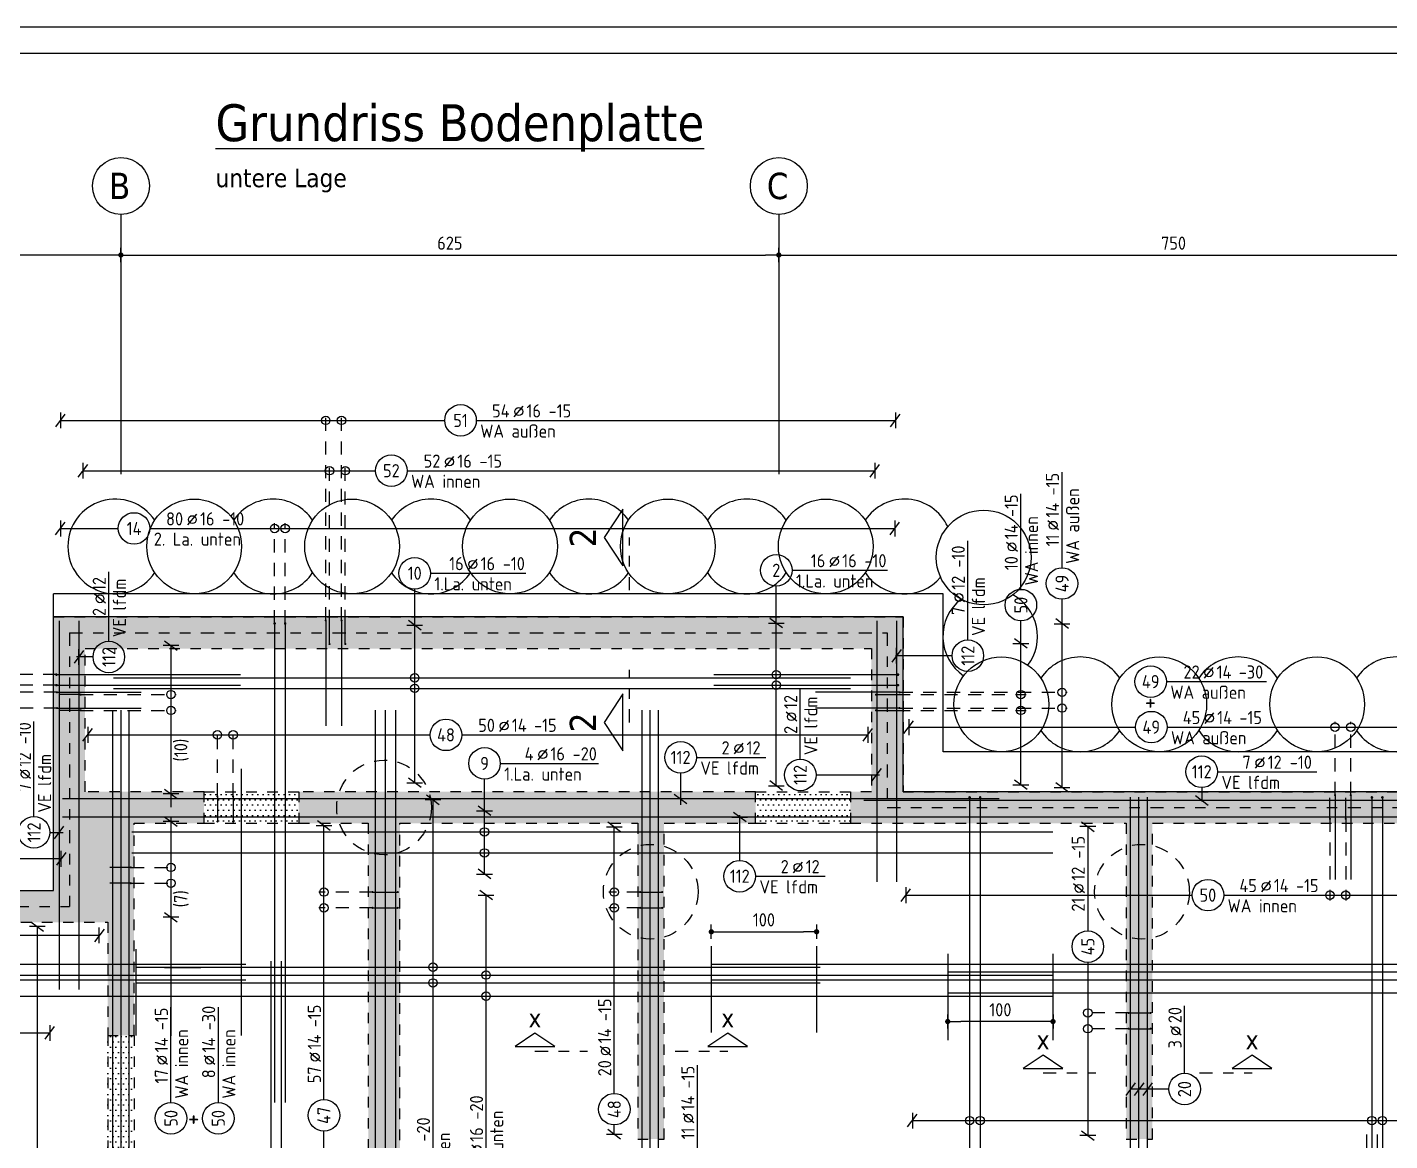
# Model space of a CAD drawing. Extents: x -45 to 98, y -32 to 51.
# Drawn here: x 7.13 to 20.07, y 33.97 to 44.55 of the extents above; entities that cross this region are included whole.
import ezdxf
from ezdxf.enums import TextEntityAlignment as Align

# ---------------------------------------------------------------- set-up
doc = ezdxf.new("R2010")
doc.units = 0
doc.header["$LTSCALE"] = 0.5
for name, pattern in [('AUSGEZOGEN', [1000.01, 1000, 0.01]), ('DASHDOTSMALL', [1.05, 0.5, -0.25, 0.05, -0.25]), ('DIVIDE2', [0.625, 0.25, -0.125, 0, -0.125, 0, -0.125]), ('DOT', [0.175, 0.05, -0.125]), ('STRICHPUNKT2', [0.55, 0.25, -0.125, 0.05, -0.125]), ('VERDECKT', [0.375, 0.25, -0.125])]:
    doc.linetypes.add(name, pattern=pattern)
for name, color, linetype in [('2.UG', 7, 'Continuous'), ('ACHSEN', 7, 'Continuous'), ('AFB', 7, 'Continuous'), ('BETON', 7, 'Continuous'), ('Brüstung 2.UG', 7, 'Continuous'), ('Gründungspfähle', 7, 'Continuous'), ('MASSE', 7, 'Continuous'), ('OBJEKT', 7, 'Continuous'), ('RAHMEN', 7, 'Continuous'), ('RND', 7, 'Continuous'), ('RND-1', 7, 'Continuous'), ('SCHNITTE', 7, 'Continuous'), ('SCHRAFF', 7, 'Continuous'), ('TEXT', 7, 'Continuous')]:
    doc.layers.add(name, color=color, linetype=linetype)
doc.layers.add('NOPLOT', color=7, linetype='Continuous', plot=False)
doc.layers.add('Verbau', color=7, linetype='Continuous', plot=False)
doc.styles.add('helv', font='tahoma.ttf')
doc.styles.add('txt', font='isocp.shx')
doc.dimstyles.new('DOT_I', dxfattribs={"dimscale": 0.5, "dimtxt": 0.25, "dimasz": 0.25, "dimexe": 0.1, "dimexo": 0.3, "dimgap": 0.1, "dimtad": 1, "dimdec": 3, "dimzin": 3, "dimtxsty": 'txt', "dimblk": 'DOT', "dimblk1": 'DOT', "dimblk2": 'DOT', "dimsah": 1, "dimcen": 0.1, "dimse1": 1, "dimse2": 1, "dimazin": 0, "dimtfac": 1, "dimtdec": 4, "dimtix": 1, "dimtmove": 2, "dimatfit": 3, "dimfxl": 0, "dimtvp": 1, "dimtolj": 1, "dimtzin": 0, "dimarcsym": 0})
pattern_1 = [(0, (-77.654074, 499.4113), (0.025, 0.05), [0, -0.05])]
pattern_2 = [(0, (-1.49329, 1.68888), (0.0396875, 0.079375), [0, -0.079375])]

# ---------------------------------------------------------------- blocks, each defined once
blk = doc.blocks.new('DOT')
at = {"layer": 'MASSE', "color": 7, "linetype": 'Continuous'}
for p, q in [((0, 0), (-1, 0)), ((0, 0.54), (0, -0.54))]:
    blk.add_line(p, q, dxfattribs=at)
at = {"layer": 'MASSE', "color": 7, "linetype": 'Continuous', "const_width": 0.2}
blk.add_lwpolyline([(-0.1, 0, 1), (0.1, 0, 1)], format="xyb", close=True, dxfattribs=at)
blk = doc.blocks.new('*D15')
at = {"layer": 'Defpoints', "color": 0, "linetype": 'AUSGEZOGEN', "transparency": 16777216}
for p in [(4.27, 42.386), (4.27, 42.386), (8.02, 42.386)]:
    blk.add_point(p, dxfattribs=at)
at = {"layer": 'MASSE', "color": 0, "linetype": 'AUSGEZOGEN', "lineweight": -2, "transparency": 16777216}
blk.add_line((7.895, 42.386), (4.395, 42.386), dxfattribs=at)
at = {"layer": 'MASSE', "color": 0, "linetype": 'AUSGEZOGEN', "lineweight": -2, "transparency": 16777216, "xscale": 0.125, "yscale": 0.125, "zscale": 0.125, "rotation": 180}
blk.add_blockref('DOT', (4.27, 42.386), dxfattribs=at)
at = {"layer": 'MASSE', "color": 0, "linetype": 'AUSGEZOGEN', "lineweight": -2, "transparency": 16777216, "xscale": 0.125, "yscale": 0.125, "zscale": 0.125}
blk.add_blockref('DOT', (8.02, 42.386), dxfattribs=at)
at = {"layer": 'MASSE', "color": 0, "linetype": 'AUSGEZOGEN', "transparency": 16777216, "insert": (6.145, 42.499), "char_height": 0.125, "attachment_point": 5, "style": 'txt'}
blk.add_mtext('\\A1;375', dxfattribs=at)
blk = doc.blocks.new('*D16')
at = {"layer": 'Defpoints', "color": 0, "linetype": 'AUSGEZOGEN', "transparency": 16777216}
for p in [(8.02, 42.386), (14.27, 42.386), (14.27, 42.386)]:
    blk.add_point(p, dxfattribs=at)
at = {"layer": 'MASSE', "color": 0, "linetype": 'AUSGEZOGEN', "lineweight": -2, "transparency": 16777216}
blk.add_line((8.145, 42.386), (14.145, 42.386), dxfattribs=at)
at = {"layer": 'MASSE', "color": 0, "linetype": 'AUSGEZOGEN', "lineweight": -2, "transparency": 16777216, "xscale": 0.125, "yscale": 0.125, "zscale": 0.125, "rotation": 180}
blk.add_blockref('DOT', (8.02, 42.386), dxfattribs=at)
at = {"layer": 'MASSE', "color": 0, "linetype": 'AUSGEZOGEN', "lineweight": -2, "transparency": 16777216, "xscale": 0.125, "yscale": 0.125, "zscale": 0.125}
blk.add_blockref('DOT', (14.27, 42.386), dxfattribs=at)
at = {"layer": 'MASSE', "color": 0, "linetype": 'AUSGEZOGEN', "transparency": 16777216, "insert": (11.145, 42.499), "char_height": 0.125, "attachment_point": 5, "style": 'txt'}
blk.add_mtext('\\A1;625', dxfattribs=at)
blk = doc.blocks.new('*D17')
at = {"layer": 'Defpoints', "color": 0, "linetype": 'AUSGEZOGEN', "transparency": 16777216}
for p in [(14.27, 42.386), (21.77, 42.386), (21.77, 42.386)]:
    blk.add_point(p, dxfattribs=at)
at = {"layer": 'MASSE', "color": 0, "linetype": 'AUSGEZOGEN', "lineweight": -2, "transparency": 16777216}
blk.add_line((14.395, 42.386), (21.645, 42.386), dxfattribs=at)
at = {"layer": 'MASSE', "color": 0, "linetype": 'AUSGEZOGEN', "lineweight": -2, "transparency": 16777216, "xscale": 0.125, "yscale": 0.125, "zscale": 0.125, "rotation": 180}
blk.add_blockref('DOT', (14.27, 42.386), dxfattribs=at)
at = {"layer": 'MASSE', "color": 0, "linetype": 'AUSGEZOGEN', "lineweight": -2, "transparency": 16777216, "xscale": 0.125, "yscale": 0.125, "zscale": 0.125}
blk.add_blockref('DOT', (21.77, 42.386), dxfattribs=at)
at = {"layer": 'MASSE', "color": 0, "linetype": 'AUSGEZOGEN', "transparency": 16777216, "insert": (18.02, 42.499), "char_height": 0.125, "attachment_point": 5, "style": 'txt'}
blk.add_mtext('\\A1;750', dxfattribs=at)
blk = doc.blocks.new('lei_gre')
at = {"layer": 'RND', "color": 7, "linetype": 'Continuous'}
for p, q in [((-0.09, -0.12), (0.09, 0.12)), ((0, 0.15), (0, -0.15))]:
    blk.add_line(p, q, dxfattribs=at)
blk = doc.blocks.new('RND_LEI')
at = {"layer": 'RND', "color": 7, "linetype": 'Continuous'}
blk.add_line((1.022, 0.066), (1.19, 0.27), dxfattribs=at)
for centre, radius in [((0, 0), 0.3), ((1.106, 0.168), 0.075)]:
    blk.add_circle(centre, radius, dxfattribs=at)
at = {"layer": 'RND', "color": 7, "linetype": 'Continuous', "style": 'txt'}
blk.add_attdef('ANZ', text='', height=0.25, dxfattribs=at).set_placement((0.931, 0.057), align=Align.RIGHT)
for tag, p in [('DUM', (1.253, 0.057)), ('ABSTD', (1.674, 0.057)), ('POSTXT', (0.374, -0.327))]:
    blk.add_attdef(tag, p, '', height=0.25, dxfattribs=at)
blk.add_attdef('POSL', text='', height=0.25, dxfattribs=at).set_placement((0, 0), align=Align.MIDDLE)
blk = doc.blocks.new('*D37')
at = {"layer": 'Defpoints', "color": 0, "linetype": 'AUSGEZOGEN', "transparency": 16777216}
for p in [(13.629, 35.957), (14.629, 35.957), (14.629, 35.957)]:
    blk.add_point(p, dxfattribs=at)
at = {"layer": 'MASSE', "color": 0, "linetype": 'AUSGEZOGEN', "lineweight": -2, "transparency": 16777216}
blk.add_line((13.754, 35.957), (14.504, 35.957), dxfattribs=at)
at = {"layer": 'MASSE', "color": 0, "linetype": 'AUSGEZOGEN', "lineweight": -2, "transparency": 16777216, "xscale": 0.125, "yscale": 0.125, "zscale": 0.125, "rotation": 180}
blk.add_blockref('DOT', (13.629, 35.957), dxfattribs=at)
at = {"layer": 'MASSE', "color": 0, "linetype": 'AUSGEZOGEN', "lineweight": -2, "transparency": 16777216, "xscale": 0.125, "yscale": 0.125, "zscale": 0.125}
blk.add_blockref('DOT', (14.629, 35.957), dxfattribs=at)
at = {"layer": 'MASSE', "color": 0, "linetype": 'AUSGEZOGEN', "transparency": 16777216, "insert": (14.129, 36.07), "char_height": 0.125, "attachment_point": 5, "style": 'txt'}
blk.add_mtext('\\A1;100', dxfattribs=at)
blk = doc.blocks.new('*D38')
at = {"layer": 'Defpoints', "color": 0, "linetype": 'AUSGEZOGEN', "transparency": 16777216}
for p in [(15.875, 35.104), (15.875, 35.104), (16.875, 35.104)]:
    blk.add_point(p, dxfattribs=at)
at = {"layer": 'MASSE', "color": 0, "linetype": 'AUSGEZOGEN', "lineweight": -2, "transparency": 16777216}
blk.add_line((16.75, 35.104), (16, 35.104), dxfattribs=at)
at = {"layer": 'MASSE', "color": 0, "linetype": 'AUSGEZOGEN', "lineweight": -2, "transparency": 16777216, "xscale": 0.125, "yscale": 0.125, "zscale": 0.125, "rotation": 180}
blk.add_blockref('DOT', (15.875, 35.104), dxfattribs=at)
at = {"layer": 'MASSE', "color": 0, "linetype": 'AUSGEZOGEN', "lineweight": -2, "transparency": 16777216, "xscale": 0.125, "yscale": 0.125, "zscale": 0.125}
blk.add_blockref('DOT', (16.875, 35.104), dxfattribs=at)
at = {"layer": 'MASSE', "color": 0, "linetype": 'AUSGEZOGEN', "transparency": 16777216, "insert": (16.375, 35.216), "char_height": 0.125, "attachment_point": 5, "style": 'txt'}
blk.add_mtext('\\A1;100', dxfattribs=at)
blk = doc.blocks.new('SCHN-1')
at = {"layer": 'SCHNITTE', "color": 5, "linetype": 'Continuous'}
blk.add_lwpolyline([(0.54, 0.125), (0, 0.485), (-0.54, 0.125)], close=True, dxfattribs=at)
at = {"layer": 'SCHNITTE', "color": 6, "linetype": 'Continuous', "style": 'helv'}
blk.add_attdef('SCHN-1', text='', height=0.5, dxfattribs=at).set_placement((0, 0.635), align=Align.CENTER)
blk = doc.blocks.new('A0-38-5')
at = {"layer": 'RAHMEN'}
blk.add_line((156.9, 89.1), (0, 89.1), dxfattribs=at)
at = {"layer": 'RAHMEN', "color": 5}
blk.add_line((156.4, 88.6), (2, 88.6), dxfattribs=at)
blk = doc.blocks.new('SCHN-2')
at = {"layer": 'SCHNITTE', "color": 6, "linetype": 'Continuous'}
blk.add_lwpolyline([(0.378, 0.088), (0, 0.34), (-0.378, 0.088)], close=True, dxfattribs=at)
at = {"layer": 'SCHNITTE', "color": 1, "linetype": 'DASHDOTSMALL', "style": 'helv'}
blk.add_attdef('SCHN-2', text='', height=0.35, dxfattribs=at).set_placement((0, 0.45), align=Align.CENTER)

msp = doc.modelspace()

# ---------------------------------------------------------------- hatches: boundary and pattern name
at = {"layer": 'Brüstung 2.UG', "linetype": 'DOT'}
h = msp.add_hatch(dxfattribs=at)
h.set_pattern_fill('DOTS', color=102, scale=0.8, double=1)
h.set_pattern_definition(pattern_1)
h.paths.add_polyline_path([(9.7102, 36.9874), (9.7102, 37.2874), (8.8102, 37.2874), (8.8102, 36.9874)])
h = msp.add_hatch(dxfattribs=at)
h.set_pattern_fill('DOTS', color=102, scale=0.8, double=1)
h.set_pattern_definition(pattern_1)
h.paths.add_polyline_path([(14.2702, 37.2874), (14.0502, 37.2874), (14.0502, 36.9874), (14.2702, 36.9874)])
h.paths.add_polyline_path([(14.9502, 36.9874), (14.9502, 37.2874), (14.2702, 37.2874), (14.2702, 36.9874)])
h = msp.add_hatch(dxfattribs=at)
h.set_pattern_fill('DOTS', color=102, scale=0.8, double=1)
h.set_pattern_definition(pattern_1)
h.paths.add_polyline_path([(7.8952, 33.8374), (8.1452, 33.8374), (8.1452, 34.9724), (7.8952, 34.9724)])
at = {"layer": 'SCHRAFF', "linetype": 'AUSGEZOGEN'}
h = msp.add_hatch(dxfattribs=at)
h.set_pattern_fill('DOTS', scale=0.05, double=1)
h.set_pattern_definition(pattern_2)
h.paths.add_polyline_path([(8.1452, 36.9874), (8.8102, 36.9874), (8.8102, 37.2874), (7.6802, 37.2874), (7.6802, 38.6474), (15.1502, 38.6474), (15.1502, 37.2874), (14.9502, 37.2874), (14.9502, 36.9874), (17.5702, 36.9874), (17.5702, 33.9874), (17.8202, 33.9874), (17.8202, 36.9874), (24.1202, 36.9874), (24.1202, 33.9974), (24.3702, 33.9974), (24.3702, 36.9874), (26.9202, 36.9874), (26.9202, 38.7074), (26.6702, 38.7074), (26.6702, 37.2874), (22.2902, 37.2874), (22.2902, 40.0624), (26.6702, 40.0624), (26.6702, 39.8424), (26.9202, 39.8424), (26.9202, 40.0624), (29.1452, 40.0624), (29.1452, 39.0124), (29.3952, 39.0124), (29.3952, 40.0624), (37.9202, 40.0624), (37.9202, 37.2874), (29.3952, 37.2874), (29.3952, 37.8774), (29.1452, 37.8774), (29.1452, 36.9874), (31.6452, 36.9874), (31.6452, 36.8024), (31.8952, 36.8024), (31.8952, 36.9874), (39.8702, 36.9874), (39.8702, 28.5624), (31.8952, 28.5624), (31.8952, 33.7124), (31.6452, 33.7124), (31.6452, 28.5624), (29.3952, 28.5624), (29.3952, 29.0124), (29.1452, 29.0124), (29.1452, 25.4783), (29.3952, 25.4783), (29.3952, 28.2624), (36.6452, 28.2624), (36.6452, 25.4783), (36.8952, 25.4783), (36.8952, 28.2624), (39.1452, 28.2624), (39.1452, 25.4783), (39.3952, 25.4783), (39.3952, 28.2624), (42.8702, 28.2624), (42.8702, 25.4783), (43.1702, 25.4783), (43.1702, 28.5624), (40.1702, 28.5624), (40.1702, 40.3624), (21.9902, 40.3624), (21.9902, 37.2874), (15.4502, 37.2874), (15.4502, 38.9474), (7.3802, 38.9474), (7.3802, 36.3474), (4.1702, 36.3474), (4.1702, 25.4783), (4.4702, 25.4783), (4.4702, 28.2624), (7.8952, 28.2624), (7.8952, 25.4783), (8.1452, 25.4783), (8.1452, 29.2374), (7.8952, 29.2374), (7.8952, 28.5624), (4.4702, 28.5624), (4.4702, 36.0474), (7.8952, 36.0474), (7.8952, 34.9724), (8.1452, 34.9724)])
h.paths.add_polyline_path([(38.2202, 37.2874), (38.2202, 40.0624), (39.8702, 40.0624), (39.8702, 37.2874)], flags=16)
h = msp.add_hatch(dxfattribs=at)
h.set_pattern_fill('DOTS', scale=0.05, double=1)
h.set_pattern_definition(pattern_2)
h.paths.add_polyline_path([(14.0502, 37.2874), (9.7102, 37.2874), (9.7102, 36.9874), (10.3702, 36.9874), (10.3702, 33.7774), (10.6702, 33.7774), (10.6702, 36.9874), (12.9302, 36.9874), (12.9302, 33.9874), (13.1802, 33.9874), (13.1802, 36.9874), (14.0502, 36.9874)])
h.paths.add_polyline_path([(10.6702, 32.6424), (10.3702, 32.6424), (10.3702, 29.8474), (10.6702, 29.8474)])
h.paths.add_polyline_path([(13.1802, 33.4874), (12.9302, 33.4874), (12.9302, 31.7474), (13.1802, 31.7474)])
h.paths.add_polyline_path([(13.1802, 31.2474), (12.9302, 31.2474), (12.9302, 29.8474), (13.1802, 29.8474)])

# ---------------------------------------------------------------- linework, layer by layer
at = {"layer": '2.UG', "color": 7, "linetype": 'DOT'}
for p, q in [((7.6802, 37.2874), (7.6802, 38.6474)), ((7.6802, 38.6474), (15.1502, 38.6474)), ((15.1502, 38.6474), (15.1502, 37.2874)), ((8.8102, 37.2874), (7.6802, 37.2874)), ((8.8102, 36.9874), (8.8102, 37.2874)), ((15.1502, 37.2874), (14.9502, 37.2874)), ((14.9502, 37.2874), (14.9502, 36.9874)), ((8.1452, 34.9724), (8.1452, 36.9874)), ((8.1452, 36.9874), (8.8102, 36.9874)), ((14.9502, 36.9874), (17.5702, 36.9874)), ((17.5702, 36.9874), (17.5702, 33.9874)), ((17.8202, 36.9874), (24.1202, 36.9874)), ((17.8202, 33.9874), (17.8202, 36.9874)), ((4.4702, 36.0474), (7.8952, 36.0474)), ((7.8952, 36.0474), (7.8952, 34.9724)), ((7.8952, 34.9724), (8.1452, 34.9724)), ((12.9302, 33.9874), (13.1802, 33.9874))]:
    msp.add_line(p, q, dxfattribs=at)
for points in [[(7.3802, 36.3474), (7.3802, 36.3474), (7.3802, 38.9474), (15.4502, 38.9474), (15.4502, 37.2874), (21.9902, 37.2874), (21.9902, 40.3624), (40.1702, 40.3624), (40.1702, 28.5624), (43.1702, 28.5624), (43.1702, 25.4783)], [(14.0502, 37.2874), (9.7102, 37.2874), (9.7102, 36.9874), (10.3702, 36.9874), (10.3702, 33.7774), (10.6702, 33.7774), (10.6702, 36.9874), (12.9302, 36.9874), (12.9302, 33.9874)], [(13.1802, 33.9874), (13.1802, 36.9874), (14.0502, 36.9874), (14.0502, 37.2874)], [(4.1702, 36.3474), (7.3802, 36.3474)], [(17.5702, 33.9874), (17.8202, 33.9874)]]:
    msp.add_lwpolyline(points, dxfattribs=at)
at = {"layer": 'ACHSEN', "color": 140, "linetype": 'AUSGEZOGEN'}
for p, q in [((8.0202, 42.7715), (8.0202, 40.3055)), ((14.2702, 42.7715), (14.2702, 40.3055))]:
    msp.add_line(p, q, dxfattribs=at)
at = {"layer": 'ACHSEN', "color": 7, "linetype": 'AUSGEZOGEN'}
for centre in [(8.0202, 43.042), (14.2702, 43.042)]:
    msp.add_circle(centre, 0.2705, dxfattribs=at)
at = {"layer": 'AFB', "color": 1, "linetype": 'DIVIDE2'}
for p, q in [((7.5302, 38.7974), (7.5302, 36.1974)), ((7.5302, 38.7974), (15.3002, 38.7974)), ((15.3002, 38.7974), (15.3002, 37.1374)), ((15.3002, 37.1374), (22.1402, 37.1374)), ((4.3202, 36.1974), (7.5302, 36.1974))]:
    msp.add_line(p, q, dxfattribs=at)
at = {"layer": 'BETON', "color": 6, "linetype": 'AUSGEZOGEN'}
for p, q in [((15.4502, 38.9474), (7.3802, 38.9474)), ((7.3802, 36.3474), (7.3802, 38.9474)), ((15.4502, 37.2874), (15.4502, 38.9474)), ((21.9902, 37.2874), (15.4502, 37.2874)), ((4.1702, 36.3474), (7.3802, 36.3474))]:
    msp.add_line(p, q, dxfattribs=at)
at = {"layer": 'Brüstung 2.UG', "color": 102, "linetype": 'DOT'}
for p, q in [((8.8102, 37.2874), (9.7102, 37.2874)), ((14.0502, 37.2874), (14.9502, 37.2874)), ((8.8102, 36.9874), (9.7102, 36.9874)), ((14.0502, 36.9874), (14.9502, 36.9874)), ((7.8952, 34.9724), (7.8952, 33.8374)), ((8.1452, 34.9724), (8.1452, 33.8374))]:
    msp.add_line(p, q, dxfattribs=at)
at = {"layer": 'Gründungspfähle', "color": 171, "linetype": 'VERDECKT'}
for centre in [(10.5202, 37.1374), (13.0532, 36.3374), (17.7202, 36.3374)]:
    msp.add_circle(centre, 0.45, dxfattribs=at)
at = {"layer": 'NOPLOT', "color": 191, "linetype": 'AUSGEZOGEN'}
for p, q in [((9.163, 37.5035), (9.163, 34.9719)), ((8.163, 35.7924), (8.163, 34.9719)), ((13.629, 35.8208), (13.629, 35.0004)), ((14.629, 35.8208), (14.629, 35.0004)), ((15.8748, 35.7478), (15.8748, 34.9274)), ((16.8748, 35.7478), (16.8748, 34.9274)), ((8.4336, 35.6174), (8.7795, 35.6174))]:
    msp.add_line(p, q, dxfattribs=at)
at = {"layer": 'OBJEKT', "color": 7, "linetype": 'AUSGEZOGEN'}
for p, q in [((15.8302, 39.1674), (7.3802, 39.1674)), ((7.3802, 38.9474), (7.3802, 39.1674)), ((15.8302, 37.6674), (15.8302, 39.1674)), ((21.6102, 37.6674), (15.8302, 37.6674))]:
    msp.add_line(p, q, dxfattribs=at)
at = {"layer": 'RND', "color": 7, "linetype": 'AUSGEZOGEN'}
for p, q in [((7.4465, 40.8146), (11.0965, 40.8146)), ((11.3965, 40.8146), (15.3772, 40.8146)), ((7.6598, 40.3371), (10.4393, 40.3371)), ((10.7393, 40.3371), (15.1828, 40.3371)), ((16.9609, 39.4154), (16.9609, 40.3217)), ((16.5697, 39.21), (16.5697, 40.1162)), ((7.4448, 39.7883), (7.9953, 39.7883)), ((8.2953, 39.7883), (15.3728, 39.7883)), ((16.066, 38.7296), (16.066, 39.6712)), ((7.9052, 38.7176), (7.9052, 39.3776)), ((10.961, 39.3629), (11.8673, 39.3629)), ((14.3963, 39.3908), (15.3026, 39.3908)), ((14.2463, 38.8893), (14.2463, 39.2408)), ((10.811, 38.8685), (10.811, 39.2129)), ((16.9609, 38.8838), (16.9609, 39.1154)), ((10.811, 37.372), (10.811, 38.8685)), ((14.2463, 37.3444), (14.2463, 38.8893)), ((16.5697, 38.6949), (16.5697, 38.91)), ((16.9609, 37.3269), (16.9609, 38.8838)), ((8.4955, 38.6756), (8.4955, 37.2668)), ((16.5697, 37.3535), (16.5697, 38.6949)), ((17.9529, 38.3334), (18.9027, 38.3334)), ((14.4738, 37.5971), (14.4738, 38.2571)), ((7.1942, 37.051), (7.1942, 37.9554)), ((7.7045, 37.8274), (10.958, 37.8274)), ((11.258, 37.8274), (15.1159, 37.8274)), ((15.5042, 37.9009), (17.6587, 37.9009)), ((17.9587, 37.9009), (21.9486, 37.9009)), ((11.6244, 37.556), (12.5557, 37.556)), ((13.4874, 37.6133), (14.1474, 37.6133)), ((18.438, 37.4767), (19.3806, 37.4767)), ((11.4744, 37.1055), (11.4744, 37.406)), ((10.9846, 37.2112), (10.9846, 33.2766)), ((11.4744, 36.5055), (11.4744, 37.1055)), ((8.4955, 37.0047), (8.4955, 36.0947)), ((9.9488, 34.3627), (9.9488, 36.9653)), ((12.7068, 34.4213), (12.7068, 36.9522)), ((17.2058, 36.9556), (17.2058, 35.9659)), ((7.4532, 36.6497), (4.9703, 36.6497)), ((14.049, 36.4846), (14.709, 36.4846)), ((11.4891, 33.4855), (11.4891, 36.3038)), ((15.476, 36.3047), (18.1966, 36.3047)), ((18.4966, 36.3047), (21.9305, 36.3047)), ((7.2256, 36.0064), (7.2256, 31.8975)), ((8.4955, 36.0947), (8.4955, 34.9668)), ((7.8149, 35.9225), (4.4505, 35.9225)), ((17.2058, 35.6659), (17.2058, 34.0205)), ((8.4955, 34.3346), (8.4955, 35.2408)), ((8.9446, 35.2406), (8.9446, 34.3344)), ((18.1247, 34.612), (18.1247, 35.252)), ((6.1622, 34.9958), (7.3439, 34.9958)), ((13.4969, 33.782), (13.4969, 34.6883)), ((9.9488, 28.6056), (9.9488, 34.0627)), ((12.7068, 34.0329), (12.7068, 34.1213)), ((15.5391, 34.1625), (20.2745, 34.1625))]:
    msp.add_line(p, q, dxfattribs=at)
at = {"layer": 'RND', "color": 102, "linetype": 'VERDECKT'}
for p, q in [((9.966, 38.9148), (9.966, 40.8646)), ((10.116, 38.9148), (10.116, 40.8646)), ((10.0019, 38.8899), (10.0019, 40.3871)), ((10.1519, 38.8899), (10.1519, 40.3871)), ((9.4804, 38.8856), (9.4804, 39.8383)), ((9.5804, 38.8856), (9.5804, 39.8383)), ((7.4074, 38.3995), (6.6709, 38.3995)), ((7.4129, 38.2316), (6.2953, 38.2316)), ((7.4074, 38.2995), (6.6709, 38.2995)), ((7.6327, 38.2097), (8.5455, 38.2097)), ((15.3928, 38.2097), (16.6197, 38.2097)), ((15.4176, 38.2316), (17.0109, 38.2316)), ((7.4129, 38.0816), (6.2953, 38.0816)), ((7.6327, 38.0597), (8.5455, 38.0597)), ((15.3928, 38.0597), (16.6197, 38.0597)), ((15.4176, 38.0816), (17.0109, 38.0816)), ((19.5541, 37.2548), (19.5541, 37.9509)), ((19.7041, 37.2548), (19.7041, 37.9509)), ((8.9363, 37.2421), (8.9363, 37.8774)), ((9.0863, 37.2421), (9.0863, 37.8774)), ((19.5054, 37.0299), (19.5054, 36.2547)), ((19.6554, 37.0299), (19.6554, 36.2547)), ((8.1144, 36.5681), (8.5455, 36.5681)), ((8.1144, 36.4181), (8.5455, 36.4181)), ((10.4111, 36.3341), (9.8988, 36.3341)), ((12.9527, 36.3341), (12.6568, 36.3341)), ((10.4111, 36.1841), (9.8988, 36.1841)), ((12.9527, 36.1841), (12.6568, 36.1841)), ((17.5927, 35.1858), (17.1558, 35.1858)), ((17.5927, 35.0358), (17.1558, 35.0358))]:
    msp.add_line(p, q, dxfattribs=at)
at = {"layer": 'RND', "color": 102, "linetype": 'AUSGEZOGEN'}
for p, q in [((15.916, 38.5796), (15.378, 38.5796)), ((7.7552, 38.5676), (7.598, 38.5676)), ((13.3374, 37.4633), (13.3374, 37.1641)), ((14.6238, 37.4471), (15.2266, 37.4471)), ((18.288, 37.3267), (18.288, 37.1935)), ((13.899, 36.6346), (13.899, 37.0647)), ((7.3442, 36.901), (7.4699, 36.901)), ((17.9747, 34.462), (17.6054, 34.462))]:
    msp.add_line(p, q, dxfattribs=at)
at = {"layer": 'RND', "color": 7, "linetype": 'VERDECKT'}
msp.add_line((8.4955, 37.2668), (8.4955, 37.0047), dxfattribs=at)
at = {"layer": 'RND', "color": 1, "linetype": 'AUSGEZOGEN'}
for points in [[(7.4334, 38.9107), (7.4334, 35.4094)], [(7.6208, 38.9107), (7.6208, 35.4094)], [(9.4804, 38.8856), (9.4804, 34.3356)], [(9.5804, 38.8856), (9.5804, 34.3356)], [(9.966, 38.9148), (9.966, 37.9148)], [(10.0019, 38.6899), (10.0019, 38.8899)], [(10.116, 38.9148), (10.116, 37.9148)], [(10.1519, 38.6899), (10.1519, 38.8899)], [(15.2004, 38.9107), (15.2004, 36.4316)], [(15.3877, 38.9107), (15.3877, 36.4316)], [(7.4074, 38.3995), (9.1574, 38.3995)], [(7.9502, 38.3695), (14.9502, 38.3695)], [(13.652, 38.3995), (15.402, 38.3995)], [(7.4074, 38.2995), (9.1574, 38.2995)], [(7.4129, 38.2316), (8.2129, 38.2316)], [(7.6377, 38.2097), (7.4377, 38.2097)], [(7.9502, 38.2695), (14.9502, 38.2695)], [(13.652, 38.2995), (15.402, 38.2995)], [(15.4176, 38.2316), (14.6176, 38.2316)], [(15.1928, 38.2097), (15.3928, 38.2097)], [(7.4129, 38.0816), (8.2129, 38.0816)], [(7.6377, 38.0597), (7.4377, 38.0597)], [(7.9437, 28.5624), (7.9437, 38.0624)], [(8.0211, 28.5624), (8.0211, 38.0624)], [(8.0984, 28.5624), (8.0984, 38.0624)], [(10.4377, 28.5624), (10.4377, 38.0624)], [(10.5341, 28.5624), (10.5341, 38.0624)], [(10.6305, 28.5624), (10.6305, 38.0624)], [(12.9711, 28.5624), (12.9711, 38.0624)], [(13.0484, 28.5624), (13.0484, 38.0624)], [(13.1258, 28.5624), (13.1258, 38.0624)], [(15.4176, 38.0816), (14.6176, 38.0816)], [(15.1928, 38.0597), (15.3928, 38.0597)], [(16.3637, 37.219), (7.4636, 37.219)], [(8.9363, 37.2421), (8.9363, 37.0042)], [(9.0863, 37.2421), (9.0863, 37.0042)], [(21.9855, 37.2052), (15.0774, 37.2052)], [(16.0831, 37.2332), (16.0831, 32.6832)], [(16.1831, 37.2332), (16.1831, 32.6832)], [(17.6103, 31.3848), (17.6103, 37.2348)], [(17.6914, 31.3848), (17.6914, 37.2348)], [(17.7724, 31.3848), (17.7724, 37.2348)], [(19.5054, 37.0299), (19.5054, 37.2299)], [(19.5541, 37.2548), (19.5541, 36.4548)], [(19.6554, 37.0299), (19.6554, 37.2299)], [(19.7041, 37.2548), (19.7041, 36.4548)], [(19.9043, 37.2332), (19.9043, 32.6832)], [(20.0043, 37.2332), (20.0043, 32.6832)], [(21.9855, 37.0449), (7.4636, 37.0449)], [(8.1248, 36.9055), (16.8748, 36.9055)], [(8.1248, 36.7055), (16.8748, 36.7055)], [(8.1144, 36.5681), (7.9144, 36.5681)], [(8.1144, 36.4181), (7.9144, 36.4181)], [(10.4111, 36.3341), (10.6504, 36.3341)], [(12.9527, 36.3341), (13.1622, 36.3341)], [(10.4111, 36.1841), (10.6504, 36.1841)], [(12.9527, 36.1841), (13.1622, 36.1841)], [(9.4439, 35.6762), (9.4439, 27.6762)], [(9.5439, 35.6762), (9.5439, 27.6762)], [(4.8748, 35.5453), (16.8748, 35.5453)], [(15.8748, 35.5763), (28.8748, 35.5763)], [(4.8748, 35.3453), (16.8748, 35.3453)], [(15.8748, 35.3763), (28.8748, 35.3763)], [(17.5927, 35.1858), (17.8022, 35.1858)], [(17.5927, 35.0358), (17.8022, 35.0358)], [(19.8547, 34.0313), (19.8547, 32.5313), (19.8547, 32.2131)], [(19.9547, 34.0313), (19.9547, 32.5313), (19.9547, 32.2131)]]:
    msp.add_lwpolyline(points, dxfattribs=at)
at = {"layer": 'RND', "color": 7, "linetype": 'AUSGEZOGEN'}
for points, const_width in [([(9.4742, 38.8856, 1), (9.4867, 38.8856, 1)], 0.0125), ([(9.5742, 38.8856, 1), (9.5867, 38.8856, 1)], 0.0125), ([(9.966, 38.9198, 1), (9.966, 38.9098, 1)], 0.01), ([(10.116, 38.9198, 1), (10.116, 38.9098, 1)], 0.01), ([(10.0019, 38.6949, 1), (10.0019, 38.6849, 1)], 0.01), ([(10.1519, 38.6949, 1), (10.1519, 38.6849, 1)], 0.01), ([(7.4012, 38.3995, 1), (7.4137, 38.3995, 1)], 0.0125), ([(15.3957, 38.3995, 1), (15.4082, 38.3995, 1)], 0.0125), ([(7.4012, 38.2995, 1), (7.4137, 38.2995, 1)], 0.0125), ([(7.4079, 38.2316, 1), (7.4179, 38.2316, 1)], 0.01), ([(7.6327, 38.2097, 1), (7.6427, 38.2097, 1)], 0.01), ([(15.1978, 38.2097, -1), (15.1878, 38.2097, -1)], 0.01), ([(15.3957, 38.2995, 1), (15.4082, 38.2995, 1)], 0.0125), ([(15.4226, 38.2316, -1), (15.4126, 38.2316, -1)], 0.01), ([(7.4079, 38.0816, 1), (7.4179, 38.0816, 1)], 0.01), ([(7.6327, 38.0597, 1), (7.6427, 38.0597, 1)], 0.01), ([(15.1978, 38.0597, -1), (15.1878, 38.0597, -1)], 0.01), ([(15.4226, 38.0816, -1), (15.4126, 38.0816, -1)], 0.01), ([(8.9313, 37.2421, 1), (8.9413, 37.2421, 1)], 0.01), ([(9.0813, 37.2421, 1), (9.0913, 37.2421, 1)], 0.01), ([(16.0769, 37.2332, 1), (16.0894, 37.2332, 1)], 0.0125), ([(16.1769, 37.2332, 1), (16.1894, 37.2332, 1)], 0.0125), ([(19.5541, 37.2598, 1), (19.5541, 37.2498, 1)], 0.01), ([(19.7041, 37.2598, 1), (19.7041, 37.2498, 1)], 0.01), ([(19.8981, 37.2332, 1), (19.9106, 37.2332, 1)], 0.0125), ([(19.9981, 37.2332, 1), (20.0106, 37.2332, 1)], 0.0125), ([(19.5054, 37.0349, 1), (19.5054, 37.0249, 1)], 0.01), ([(19.6554, 37.0349, 1), (19.6554, 37.0249, 1)], 0.01), ([(8.9313, 37.0042, 1), (8.9413, 37.0042, 1)], 0.01), ([(9.0813, 37.0042, 1), (9.0913, 37.0042, 1)], 0.01), ([(8.1094, 36.5681, 1), (8.1194, 36.5681, 1)], 0.01), ([(8.1094, 36.4181, 1), (8.1194, 36.4181, 1)], 0.01), ([(10.4061, 36.3341, 1), (10.4161, 36.3341, 1)], 0.01), ([(10.6454, 36.3341, 1), (10.6554, 36.3341, 1)], 0.01), ([(12.9477, 36.3341, 1), (12.9577, 36.3341, 1)], 0.01), ([(13.1572, 36.3341, 1), (13.1672, 36.3341, 1)], 0.01), ([(10.4061, 36.1841, 1), (10.4161, 36.1841, 1)], 0.01), ([(10.6454, 36.1841, 1), (10.6554, 36.1841, 1)], 0.01), ([(12.9477, 36.1841, 1), (12.9577, 36.1841, 1)], 0.01), ([(13.1572, 36.1841, 1), (13.1672, 36.1841, 1)], 0.01), ([(17.5877, 35.1858, 1), (17.5977, 35.1858, 1)], 0.01), ([(17.7972, 35.1858, 1), (17.8072, 35.1858, 1)], 0.01), ([(17.5877, 35.0358, 1), (17.5977, 35.0358, 1)], 0.01), ([(17.7972, 35.0358, 1), (17.8072, 35.0358, 1)], 0.01)]:
    msp.add_lwpolyline(points, format="xyb", close=True, dxfattribs=dict(at, const_width=const_width))
for centre in [(9.966, 40.8146), (10.116, 40.8146), (10.0019, 40.3371), (10.1519, 40.3371), (9.4804, 39.7883), (9.5804, 39.7883), (10.811, 38.3695), (14.2463, 38.3995), (14.2463, 38.2995), (8.4955, 38.2097), (10.811, 38.2695), (16.5697, 38.2097), (16.9609, 38.2316), (8.4955, 38.0597), (16.5697, 38.0597), (16.9609, 38.0816), (19.5541, 37.9009), (19.7041, 37.9009), (8.9363, 37.8274), (9.0863, 37.8274), (11.4744, 36.9055), (11.4744, 36.7055), (8.4955, 36.5681), (8.4955, 36.4181), (9.9488, 36.3341), (12.7068, 36.3341), (19.5054, 36.3047), (19.6554, 36.3047), (9.9488, 36.1841), (12.7068, 36.1841), (10.9846, 35.6209), (10.9846, 35.4709), (11.4891, 35.5453), (11.4891, 35.3453), (17.2058, 35.1858), (17.2058, 35.0358), (16.0831, 34.1625), (16.1831, 34.1625), (19.9043, 34.1625), (20.0043, 34.1625)]:
    msp.add_circle(centre, 0.04, dxfattribs=at)
at = {"layer": 'RND-1', "color": 7, "linetype": 'AUSGEZOGEN'}
for points in [[(4.2079, 35.6493), (9.2079, 35.6493)], [(8.163, 35.6209), (14.663, 35.6209)], [(13.629, 35.6493), (26.629, 35.6493)], [(4.2079, 35.4993), (9.2079, 35.4993)], [(8.163, 35.4709), (14.663, 35.4709)], [(13.629, 35.4993), (26.629, 35.4993)]]:
    msp.add_lwpolyline(points, dxfattribs=at)
at = {"layer": 'SCHNITTE', "color": 5, "linetype": 'STRICHPUNKT2'}
for p, q in [((12.8521, 39.2022), (12.8521, 39.7022)), ((12.8521, 37.9458), (12.8521, 38.4458))]:
    msp.add_line(p, q, dxfattribs=at)
at = {"layer": 'SCHNITTE', "color": 6, "linetype": 'STRICHPUNKT2'}
for p, q in [((11.9533, 34.8227), (12.4533, 34.8227)), ((13.2851, 34.8227), (13.7851, 34.8227)), ((16.7807, 34.6152), (17.2807, 34.6152)), ((18.2662, 34.6152), (18.7662, 34.6152))]:
    msp.add_line(p, q, dxfattribs=at)
at = {"layer": 'Verbau', "color": 171}
for centre in [(8.7161, 39.6174), (10.2161, 39.6174), (11.7161, 39.6174), (13.2161, 39.6174), (14.7161, 39.6174), (16.2161, 39.5124), (16.3843, 38.1174), (17.8843, 38.1174), (19.3843, 38.1174)]:
    msp.add_circle(centre, 0.45, dxfattribs=at)
for centre, start, end in [((7.9661, 39.6174), 33.55731, 326.44269), ((9.4661, 39.6174), 33.55731, 146.44269), ((10.9661, 39.6174), 33.55731, 146.44269), ((12.4661, 39.6174), 33.55731, 146.44269), ((13.9661, 39.6174), 33.55731, 146.44269), ((15.4661, 39.6174), 24.73574, 146.44269), ((9.4661, 39.6174), 213.55731, 326.44269), ((10.9661, 39.6174), 213.55731, 326.44269), ((12.4661, 39.6174), 213.55731, 326.44269), ((13.9661, 39.6174), 213.55731, 326.44269), ((15.4661, 39.6174), 213.55731, 319.32504), ((16.2784, 38.7624), 128.00698, 235.89868), ((16.2784, 38.7624), 322.75058, 61.48965), ((17.1343, 38.1174), 33.55731, 146.44269), ((18.6343, 38.1174), 33.55731, 146.44269), ((20.1343, 38.1174), 33.55731, 146.44269), ((17.1343, 38.1174), 213.55731, 326.44269), ((18.6343, 38.1174), 213.55731, 326.44269), ((20.1343, 38.1174), 213.55731, 326.44269)]:
    msp.add_arc(centre, 0.45, start, end, dxfattribs=at)

# ---------------------------------------------------------------- block references
at = {"layer": 'RAHMEN', "color": 102, "xscale": 0.5, "yscale": 0.5, "zscale": 0.5}
msp.add_blockref('A0-38-5', (0, 0), dxfattribs=at)
at = {"layer": 'RND', "color": 7, "linetype": 'AUSGEZOGEN', "xscale": 0.5, "yscale": 0.5, "zscale": 0.5}
for p, values in [((11.2465, 40.8146), {'POSL': '51', 'DUM': '16', 'ANZ': '54', 'ABSTD': '-15', 'POSTXT': 'WA außen'}), ((10.5893, 40.3371), {'POSL': '52', 'DUM': '16', 'ANZ': '52', 'ABSTD': '-15', 'POSTXT': 'WA innen'}), ((8.1453, 39.7883), {'POSL': '14', 'DUM': '16', 'ANZ': '80', 'ABSTD': '-10', 'POSTXT': '2. La. unten'}), ((10.811, 39.3629), {'POSL': '10', 'DUM': '16', 'ANZ': '16', 'ABSTD': '-10', 'POSTXT': '1.La. unten'}), ((14.2463, 39.3908), {'POSL': '2', 'DUM': '16', 'ANZ': '16', 'ABSTD': '-10', 'POSTXT': '1.La. unten'}), ((17.8029, 38.3334), {'POSL': '49', 'DUM': '14', 'ANZ': '22', 'ABSTD': '-30', 'POSTXT': 'WA außen'}), ((11.108, 37.8274), {'POSL': '48', 'DUM': '14', 'ANZ': '50', 'ABSTD': '-15'}), ((17.8087, 37.9009), {'POSL': '49', 'DUM': '14', 'ANZ': '45', 'ABSTD': '-15', 'POSTXT': 'WA außen'}), ((11.4744, 37.556), {'POSL': '9', 'DUM': '16', 'ANZ': '4', 'ABSTD': '-20', 'POSTXT': '1.La. unten'}), ((13.3374, 37.6133), {'POSL': '112', 'DUM': '12', 'ANZ': '2', 'POSTXT': 'VE lfdm'}), ((18.288, 37.4767), {'POSL': '112', 'DUM': '12', 'ANZ': '7', 'ABSTD': '-10', 'POSTXT': 'VE lfdm'}), ((13.899, 36.4846), {'POSL': '112', 'DUM': '12', 'ANZ': '2', 'POSTXT': 'VE lfdm'}), ((18.3466, 36.3047), {'POSL': '50', 'DUM': '14', 'ANZ': '45', 'ABSTD': '-15', 'POSTXT': 'WA innen'})]:
    msp.add_blockref('RND_LEI', p, dxfattribs=at).add_auto_attribs(values)
for p in [(7.4465, 40.8146), (15.3772, 40.8146), (7.6598, 40.3371), (15.1828, 40.3371), (7.4448, 39.7883), (15.3728, 39.7883), (15.5042, 37.9009), (7.7045, 37.8274), (15.1159, 37.8274), (15.476, 36.3047), (7.3439, 34.9958), (15.5391, 34.1625)]:
    msp.add_blockref('lei_gre', p, dxfattribs=at)
at = {"layer": 'RND', "color": 7, "linetype": 'AUSGEZOGEN', "xscale": 0.5, "yscale": 0.5, "zscale": 0.5, "rotation": 90}
for p, values in [((16.9609, 39.2654), {'POSL': '49', 'DUM': '14', 'ANZ': '11', 'ABSTD': '-15', 'POSTXT': 'WA außen'}), ((16.5697, 39.06), {'POSL': '50', 'DUM': '14', 'ANZ': '10', 'ABSTD': '-15', 'POSTXT': 'WA innen'}), ((16.066, 38.5796), {'POSL': '112', 'DUM': '12', 'ANZ': '7', 'ABSTD': '-10', 'POSTXT': 'VE lfdm'}), ((7.9052, 38.5676), {'POSL': '112', 'DUM': '12', 'ANZ': '2', 'POSTXT': 'VE lfdm'}), ((14.4738, 37.4471), {'POSL': '112', 'DUM': '12', 'ANZ': '2', 'POSTXT': 'VE lfdm'}), ((7.1942, 36.901), {'POSL': '112', 'DUM': '12', 'ANZ': '7', 'ABSTD': '-10', 'POSTXT': 'VE lfdm'}), ((17.2058, 35.8159), {'POSL': '45', 'DUM': '12', 'ANZ': '21', 'ABSTD': '-15'}), ((8.4955, 34.1846), {'POSL': '50', 'DUM': '14', 'ANZ': '17', 'ABSTD': '-15', 'POSTXT': 'WA innen'}), ((8.9446, 34.1844), {'POSL': '50', 'DUM': '14', 'ANZ': '8', 'ABSTD': '-30', 'POSTXT': 'WA innen'}), ((9.9488, 34.2127), {'POSL': '47', 'DUM': '14', 'ANZ': '57', 'ABSTD': '-15'}), ((12.7068, 34.2713), {'POSL': '48', 'DUM': '14', 'ANZ': '20', 'ABSTD': '-15'}), ((18.1247, 34.462), {'POSL': '20', 'DUM': '20', 'ANZ': '3'}), ((13.4969, 33.632), {'POSL': '48', 'DUM': '14', 'ANZ': '11', 'ABSTD': '-15'}), ((11.4891, 33.3355), {'POSL': '7', 'DUM': '16', 'ANZ': '21', 'ABSTD': '-20', 'POSTXT': '1.La. unten'}), ((10.9846, 33.1266), {'POSL': '11', 'DUM': '16', 'ANZ': '25', 'ABSTD': '-20', 'POSTXT': '1.La. unten'})]:
    msp.add_blockref('RND_LEI', p, dxfattribs=at).add_auto_attribs(values)
at = {"layer": 'RND', "color": 7, "linetype": 'AUSGEZOGEN', "xscale": 0.5, "yscale": 0.5, "zscale": 0.5}
for p, rotation in [((10.811, 38.8685), 90), ((14.2463, 38.8893), 90), ((16.9609, 38.8838), 90), ((8.4955, 38.6756), 270), ((16.5697, 38.6949), 90), ((10.811, 37.372), 90), ((8.4955, 37.2668), 270), ((14.2463, 37.3444), 90), ((16.5697, 37.3535), 90), ((16.9609, 37.3269), 90), ((10.9846, 37.2112), 270), ((11.4744, 37.1055), 90), ((8.4955, 37.0047), 270), ((9.9488, 36.9653), 90), ((12.7068, 36.9522), 90), ((17.2058, 36.9556), 270), ((7.4532, 36.6497), 180), ((11.4744, 36.5055), 90), ((11.4891, 36.3038), 90), ((8.4955, 36.0947), 270), ((7.2256, 36.0064), 270), ((7.8149, 35.9225), 180), ((12.7068, 34.0329), 90), ((17.2058, 34.0205), 270)]:
    msp.add_blockref('lei_gre', p, dxfattribs=dict(at, rotation=rotation))
at = {"layer": 'RND', "color": 102, "linetype": 'AUSGEZOGEN', "xscale": 0.5, "yscale": 0.5, "zscale": 0.5}
for p, rotation in [((7.6208, 38.5676), 180), ((15.3877, 38.5796), 180), ((13.3374, 37.219), 270), ((18.288, 37.2052), 270), ((13.899, 37.0449), 90), ((17.6103, 34.462), 180), ((17.6914, 34.462), 180), ((17.7724, 34.462), 180)]:
    msp.add_blockref('lei_gre', p, dxfattribs=dict(at, rotation=rotation))
for p in [(15.2004, 37.4471), (7.4334, 36.901)]:
    msp.add_blockref('lei_gre', p, dxfattribs=at)
at = {"layer": 'SCHNITTE', "color": 5, "linetype": 'STRICHPUNKT2', "xscale": 0.5, "yscale": 0.5, "zscale": 0.5, "rotation": 90}
for p in [(12.8521, 39.7022), (12.8521, 37.9458)]:
    msp.add_blockref('SCHN-1', p, dxfattribs=at).add_auto_attribs({'SCHN-1': '2'})
at = {"layer": 'SCHNITTE', "color": 6, "linetype": 'STRICHPUNKT2', "xscale": 0.5, "yscale": 0.5, "zscale": 0.5}
for p in [(11.9533, 34.8227), (13.7851, 34.8227), (16.7807, 34.6152), (18.7662, 34.6152)]:
    msp.add_blockref('SCHN-2', p, dxfattribs=at).add_auto_attribs({'SCHN-2': 'x'})

# ---------------------------------------------------------------- texts
at = {"layer": 'ACHSEN', "color": 6, "linetype": 'AUSGEZOGEN', "style": 'helv'}
for s, p in [('B', (7.9062, 42.9176)), ('C', (14.1562, 42.9176))]:
    msp.add_text(s, height=0.25, dxfattribs=at).set_placement(p)
at = {"layer": 'RND', "color": 7, "linetype": 'AUSGEZOGEN', "style": 'txt'}
for s, p in [('(10)', (8.588, 37.6826)), ('(7)', (8.588, 36.27))]:
    msp.add_text(s, height=0.125, rotation=90, dxfattribs=at).set_placement(p, align=Align.MIDDLE)
at = {"layer": 'TEXT', "color": 5, "linetype": 'AUSGEZOGEN', "style": 'helv'}
msp.add_text('%%UGrundriss Bodenplatte', height=0.35, dxfattribs=at).set_placement((8.9189, 43.468))
at = {"layer": 'TEXT', "color": 1, "linetype": 'AUSGEZOGEN'}
for s, style, p in [('untere Lage', 'helv', (8.9189, 43.0305)), ('+', 'txt', (17.7467, 38.0586))]:
    msp.add_text(s, height=0.175, dxfattribs=dict(at, style=style)).set_placement(p)
at = {"layer": 'TEXT', "color": 1, "linetype": 'AUSGEZOGEN', "style": 'txt'}
msp.add_text('+', height=0.175, rotation=90, dxfattribs=at).set_placement((8.7802, 34.1192))

# ---------------------------------------------------------------- dimensions: what is measured, and where the dimension line sits
at = {"layer": 'MASSE', "color": 7, "linetype": 'AUSGEZOGEN'}
for base, p1, p2, override, picture, middle in [((4.2702, 42.3863), (8.0202, 42.3863), (4.2702, 42.3863), {"dimscale": 0.5, "dimdec": 0, "dimlfac": 100}, '*D15', (6.1452, 42.4988)), ((14.2702, 42.3863), (8.0202, 42.3863), (14.2702, 42.3863), {"dimscale": 0.5, "dimdec": 0, "dimlfac": 100}, '*D16', (11.1452, 42.4988)), ((21.7702, 42.3863), (14.2702, 42.3863), (21.7702, 42.3863), {"dimscale": 0.5, "dimdec": 0, "dimlfac": 100}, '*D17', (18.0202, 42.4988)), ((14.629, 35.9572), (13.629, 35.9572), (14.629, 35.9572), {"dimdec": 0, "dimlfac": 100}, '*D37', (14.129, 36.0697)), ((15.8748, 35.1035), (16.8748, 35.1035), (15.8748, 35.1035), {"dimdec": 0, "dimlfac": 100}, '*D38', (16.3748, 35.216))]:
    dim = msp.add_linear_dim(base=base, p1=p1, p2=p2, dimstyle='DOT_I', override=override, dxfattribs=at)
    dim.commit()
    dim.dimension.update_dxf_attribs({"geometry": picture, "text_midpoint": middle})

doc.saveas('drawing.dxf')
